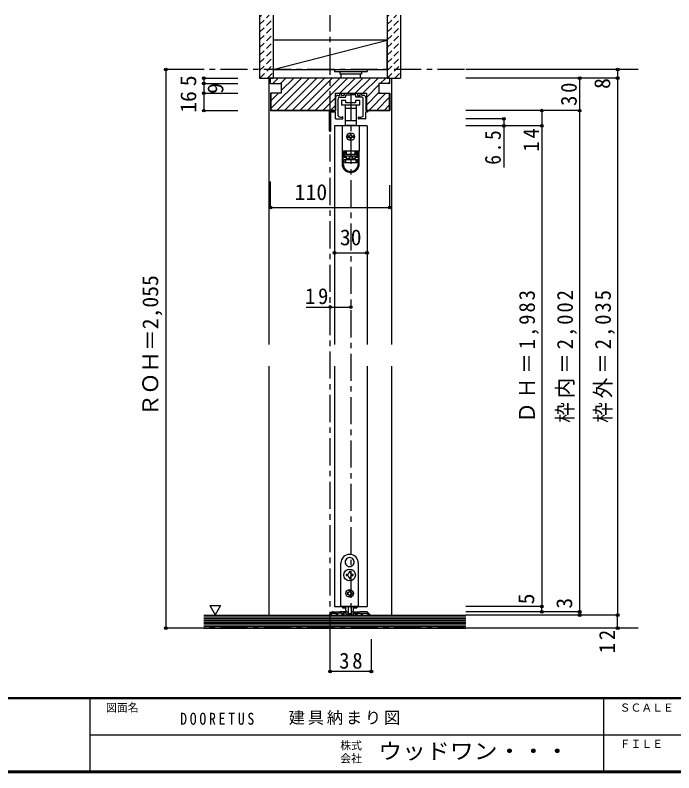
# Model space of a CAD drawing. Units: millimetres at full size, sheet at 1:5; details may follow other scales. Extents: x -973 to 977, y -718 to 696.
# Drawn here: x -67 to 540, y -701 to -2 of the extents above; entities that cross this region are included whole.
import ezdxf
from ezdxf.enums import TextEntityAlignment as Align

# ---------------------------------------------------------------- set-up
doc = ezdxf.new("R2010")
doc.units = ezdxf.units.MM
doc.header["$LTSCALE"] = 5
doc.header["$PDMODE"] = 32
doc.header["$PDSIZE"] = 2.5
doc.linetypes.add('CHAIN1', pattern=[8, 5, -1, 1, -1])
doc.linetypes.add('DASHED1', pattern=[1.8, 1.2, -0.6])
for name, color, linetype in [('0-1_通り芯', 4, 'CHAIN1'), ('0-2_柱', 7, 'Continuous'), ('0-3_仕上げ', 2, 'Continuous'), ('0-4_枠', 3, 'Continuous'), ('0-6_扉', 6, 'Continuous'), ('0-7_金物', 7, 'Continuous'), ('0-A_文字', 7, 'Continuous'), ('0-B_寸法', 7, 'Continuous'), ('0-C_ハッチ', 4, 'DASHED1'), ('F-0_補助線', 7, 'Continuous'), ('F-1_枠', 6, 'Continuous'), ('F-A_文字', 7, 'Continuous')]:
    doc.layers.add(name, color=color, linetype=linetype)
doc.styles.add('ＭＳ ゴシック', font='')
doc.styles.get('ＭＳ ゴシック').set_extended_font_data('MS Gothic')

# ---------------------------------------------------------------- blocks, each defined once
blk = doc.blocks.new('03')
at = {"layer": '0-B_寸法'}
for p, q in [((-11.079, 7.476), (-9.529, 7.476)), ((-9.229, 7.776), (-9.229, 9.176)), ((-8.029, 9.476), (-8.929, 9.476)), ((-7.729, 7.776), (-7.729, 9.176)), ((-5.529, 7.476), (-7.429, 7.476)), ((-5.229, 9.176), (-5.229, 7.776)), ((-4.929, 9.476), (6.771, 9.476)), ((-3.729, 6.276), (-3.729, 7.676)), ((-3.429, 7.976), (0.621, 7.976)), ((0.921, 8.276), (0.621, 7.976)), ((0.921, 8.276), (1.221, 7.976)), ((5.271, 7.976), (1.221, 7.976)), ((5.571, 6.276), (5.571, 7.676)), ((7.071, 9.176), (7.071, 7.776)), ((7.371, 7.476), (9.271, 7.476)), ((9.571, 7.776), (9.571, 9.176)), ((9.871, 9.476), (10.771, 9.476)), ((11.071, 7.776), (11.071, 9.176)), ((12.921, 7.476), (11.371, 7.476)), ((-13.079, 5.476), (-13.079, -6.524)), ((-10.679, -11.096), (-10.679, 4.476)), ((-9.229, 5.976), (-4.029, 5.976)), ((11.071, 5.976), (5.871, 5.976)), ((12.521, -11.096), (12.521, 4.476)), ((14.921, 5.476), (14.921, -6.524)), ((-18.179, -6.524), (-13.079, -6.524)), ((16.321, -6.524), (14.921, -6.524)), ((-18.679, -25.124), (-18.679, -7.024)), ((-17.479, -25.124), (-17.479, -8.224)), ((-16.979, -7.724), (-13.079, -7.724)), ((-13.079, -13.724), (-13.079, -7.724)), ((-6.229, -13.724), (-6.229, -12.649)), ((8.071, -13.724), (8.071, -12.649)), ((16.321, -7.724), (14.921, -7.724)), ((14.921, -13.724), (14.921, -7.724)), ((-12.779, -14.024), (-6.529, -14.024)), ((14.621, -14.024), (8.371, -14.024))]:
    blk.add_line(p, q, dxfattribs=at)
for centre, radius, start, end in [((-11.079, 5.476), 2, 90, 180), ((-9.529, 7.776), 0.3, 270, 0), ((-8.929, 9.176), 0.3, 90, 180), ((-8.029, 9.176), 0.3, 0, 90), ((-7.429, 7.776), 0.3, 180, 270), ((-5.529, 7.776), 0.3, 270, 0), ((-4.929, 9.176), 0.3, 90, 180), ((-3.429, 7.676), 0.3, 90, 180), ((5.271, 7.676), 0.3, 0, 90), ((6.771, 9.176), 0.3, 0, 90), ((7.371, 7.776), 0.3, 180, 270), ((9.271, 7.776), 0.3, 270, 0), ((9.871, 9.176), 0.3, 90, 180), ((10.771, 9.176), 0.3, 0, 90), ((11.371, 7.776), 0.3, 180, 270), ((12.921, 5.476), 2, 0, 90), ((-9.229, 4.476), 1.5, 90, 180), ((-4.029, 6.276), 0.3, 270, 0), ((5.871, 6.276), 0.3, 180, 270), ((11.071, 4.476), 1.5, 0, 90), ((-18.179, -7.024), 0.5, 90, 180), ((16.321, -7.124), 0.6, 0, 90), ((-16.979, -8.224), 0.5, 90, 180), ((-12.779, -13.724), 0.3, 180, 270), ((-9.679, -11.096), 1, 180, 243.25632), ((-7.879, -7.524), 5, 243.25632, 284.75682), ((-6.529, -12.649), 0.3, 0, 104.75682), ((-6.529, -13.724), 0.3, 270, 0), ((8.371, -12.649), 0.3, 75.24318, 180), ((8.371, -13.724), 0.3, 180, 270), ((9.721, -7.524), 5, 255.24318, 296.74368), ((11.521, -11.096), 1, 296.74368, 0), ((14.621, -13.724), 0.3, 270, 0), ((16.321, -7.124), 0.6, 270, 0), ((-18.079, -25.124), 0.6, 180, 0)]:
    blk.add_arc(centre, radius, start, end, dxfattribs=at)
blk = doc.blocks.new('下荷重(戸車)')
at = {"layer": '0-7_金物'}
for p, q in [((8.5, 37.107), (4.5, 37.107)), ((-5.25, 30.107), (0, 30.107)), ((0, 30.107), (5.25, 30.107)), ((5.25, 30.107), (5.25, 33.107)), ((5.25, 18.507), (5.25, 30.107)), ((0, 18.507), (-5.25, 18.507)), ((-5.25, 18.507), (-5.25, 14.107)), ((-5.25, 14.107), (-4, 14.107)), ((-4, 14.107), (-4, 13.807)), ((4, 14.107), (-4, 14.107)), ((5.25, 18.507), (0, 18.507)), ((4, 14.107), (5.25, 14.107)), ((4, 13.807), (4, 14.107)), ((5.25, 14.107), (5.25, 18.507)), ((7.9, 13.807), (-7.9, 13.807)), ((-7.9, 13.807), (-7.9, -9.493)), ((7.9, 13.807), (7.9, -9.493)), ((-1.5, 4.307), (-2.5, 4.307)), ((-2.5, 3.307), (-1.5, 3.307)), ((-0.5, 6.307), (-0.5, 5.307)), ((-0.5, 2.307), (-0.5, 1.307)), ((0.5, 5.307), (0.5, 6.307)), ((0.5, 1.307), (0.5, 2.307)), ((2.5, 4.307), (1.5, 4.307)), ((1.5, 3.307), (2.5, 3.307)), ((7.9, -9.493), (-7.9, -9.493)), ((-7.9, -9.493), (-7.9, -9.593)), ((-6.9, -9.593), (-7.9, -9.593)), ((-7.9, -9.593), (-7.9, -21.293)), ((-4.2, -9.593), (-6.9, -9.593)), ((-6.9, -21.293), (-6.9, -9.593)), ((-6.1, -10.593), (-6.1, -15.293)), ((-6.1, -10.593), (-4.2, -10.593)), ((-5.9, -11.693), (-5.9, -12.193)), ((-4, -11.693), (-5.9, -11.693)), ((-5.9, -12.193), (5.9, -12.193)), ((-5.9, -14.193), (-5.9, -12.193)), ((-4.9, -9.593), (-4.9, -9.493)), ((-4.2, -9.593), (-4.2, -10.593)), ((-4, -11.693), (-4, -9.493)), ((4, -9.493), (4, -11.693)), ((5.9, -11.693), (4, -11.693)), ((6.9, -9.593), (4.2, -9.593)), ((4.2, -10.593), (4.2, -9.593)), ((4.2, -11.593), (4.2, -10.593)), ((4.2, -10.593), (6.1, -10.593)), ((6.1, -11.593), (4.2, -11.593)), ((4.9, -9.493), (4.9, -9.593)), ((5.9, -12.193), (5.9, -11.693)), ((5.9, -12.193), (5.9, -14.193)), ((6.1, -15.293), (6.1, -10.593)), ((6.9, -9.593), (6.9, -21.293)), ((7.9, -9.593), (6.9, -9.593)), ((7.9, -9.493), (7.9, -9.593)), ((7.9, -21.293), (7.9, -9.593)), ((-6.1, -14.293), (-4.2, -14.293)), ((-4.2, -15.293), (-6.1, -15.293)), ((5.9, -14.193), (-5.9, -14.193)), ((-5.9, -17.193), (-4.9, -17.193)), ((-4.9, -17.193), (4.9, -17.193)), ((-4.9, -17.193), (-4.9, -20.193)), ((4.9, -20.193), (-4.9, -20.193)), ((-4.2, -14.293), (-4.2, -15.293)), ((-4.2, -15.293), (-4.2, -17.193)), ((-4, -16.193), (-4, -14.193)), ((-1.5, -14.193), (-1.5, -17.193)), ((1.5, -14.193), (1.5, -17.193)), ((1.5, -16.193), (4, -16.193)), ((6.1, -15.293), (4.2, -15.293)), ((4.2, -17.193), (4.2, -15.293)), ((4.9, -17.193), (5.9, -17.193)), ((5.9, -17.193), (5.9, -20.193))]:
    blk.add_line(p, q, dxfattribs=at)
for points in [[(-8.5, 33.107), (0, 33.107), (8.5, 33.107), (8.5, 37.107)], [(4.5, 37.107), (4.5, 35.107), (-4.5, 35.107), (-4.5, 37.107), (-8.5, 37.107), (-8.5, 33.107)], [(-5.25, 33.107), (-5.25, 30.107), (-5.25, 18.507)], [(-4.2, -10.593), (-4.2, -11.593), (-6.1, -11.593)], [(-4.9, -20.193), (-5.9, -20.193), (-5.9, -17.193)], [(-4, -17.193), (-4, -16.193), (-1.5, -16.193)], [(4, -14.193), (4, -16.193), (4, -17.193)], [(4.2, -15.293), (4.2, -14.293), (6.1, -14.293)], [(5.9, -20.193), (4.9, -20.193), (4.9, -17.193)]]:
    blk.add_lwpolyline(points, dxfattribs=at)
blk.add_circle((0, 3.807), 3.5, dxfattribs=at)
for centre, radius, start, end in [((-2.5, 3.807), 0.5, 90, 180), ((-2.5, 3.807), 0.5, 180, 270), ((-1.5, 5.307), 1, 270, 0), ((-1.5, 2.307), 1, 0, 90), ((0, 6.307), 0.5, 90, 180), ((0, 1.307), 0.5, 180, 270), ((0, 6.307), 0.5, 0, 90), ((0, 1.307), 0.5, 270, 0), ((1.5, 5.307), 1, 180, 270), ((1.5, 2.307), 1, 90, 180), ((2.5, 3.807), 0.5, 0, 90), ((2.5, 3.807), 0.5, 270, 0), ((0, -21.293), 7.9, 180, 0), ((0, -21.293), 6.9, 180, 0)]:
    blk.add_arc(centre, radius, start, end, dxfattribs=at)

msp = doc.modelspace()

# ---------------------------------------------------------------- linework, layer by layer
at = {"layer": '0-1_通り芯'}
for p, q in [((223.153, -577.5), (223.153, -2.5)), ((507.153, -52.5), (71.653, -52.5)), ((242.153, -74.5), (242.153, -555.5)), ((507.153, -567.5), (71.653, -567.5))]:
    msp.add_line(p, q, dxfattribs=at)
at = {"layer": '0-2_柱'}
msp.add_line((170.653, -52.5), (275.653, -25.5), dxfattribs=at)
msp.add_lwpolyline([(275.653, -52.5), (275.653, -25.5), (170.653, -25.5), (170.653, -52.5)], close=True, dxfattribs=at)
at = {"layer": '0-3_仕上げ'}
for p, q in [((158.153, -2.5), (158.153, -60.5)), ((170.653, -2.5), (170.653, -60.5)), ((275.653, -2.5), (275.653, -60.5)), ((288.153, -2.5), (288.153, -60.5)), ((158.153, -60.5), (170.653, -60.5)), ((275.653, -60.5), (288.153, -60.5)), ((106.653, -555.5), (348.153, -555.5)), ((106.653, -567.5), (348.153, -567.5))]:
    msp.add_line(p, q, dxfattribs=at)
at = {"layer": '0-3_仕上げ', "color": 7}
for p, q in [((106.653, -557), (348.153, -557)), ((106.653, -558.5), (348.153, -558.5)), ((106.653, -560), (348.153, -560)), ((106.653, -561.5), (348.153, -561.5)), ((106.653, -563), (348.153, -563)), ((106.653, -564.5), (348.153, -564.5)), ((106.653, -566), (348.153, -566))]:
    msp.add_line(p, q, dxfattribs=at)
at = {"layer": '0-4_枠', "color": 4}
for p, q in [((168.153, -60.5), (166.653, -60.5)), ((166.653, -60.5), (166.653, -306)), ((278.153, -60.5), (279.653, -60.5)), ((279.653, -60.5), (279.653, -306)), ((166.653, -326), (166.653, -555.5)), ((279.653, -326), (279.653, -555.5))]:
    msp.add_line(p, q, dxfattribs=at)
at = {"layer": '0-4_枠'}
for p, q in [((278.153, -60.5), (168.153, -60.5)), ((168.153, -65.5), (168.153, -60.5)), ((278.153, -65.5), (278.153, -60.5)), ((168.153, -65.5), (178.153, -65.5)), ((178.153, -65.5), (178.153, -74.5)), ((278.153, -65.5), (268.153, -65.5)), ((268.153, -65.5), (268.153, -74.5)), ((168.653, -74.5), (168.653, -90)), ((227.753, -74.5), (227.753, -90.5)), ((227.753, -74.5), (256.553, -74.5)), ((268.153, -74.5), (278.153, -74.5)), ((277.653, -74.5), (277.653, -90)), ((278.153, -74.5), (278.153, -90.5)), ((168.153, -90.5), (227.753, -90.5)), ((168.653, -90), (227.753, -90)), ((256.553, -90), (277.653, -90))]:
    msp.add_line(p, q, dxfattribs=at)
for points in [[(178.153, -74.5), (168.153, -74.5), (168.153, -90.5)], [(256.553, -74.5), (256.553, -90.5), (278.153, -90.5)]]:
    msp.add_lwpolyline(points, dxfattribs=at)
at = {"layer": '0-6_扉'}
for p, q in [((257.153, -104.5), (227.153, -104.5)), ((227.153, -104.5), (227.153, -306)), ((257.153, -104.5), (257.153, -306)), ((227.153, -326), (227.153, -547.5)), ((257.153, -326), (257.153, -547.5)), ((227.153, -547.5), (257.153, -547.5))]:
    msp.add_line(p, q, dxfattribs=at)
at = {"layer": '0-7_金物'}
for p, q in [((227.153, -52.5), (257.153, -52.5)), ((227.153, -52.5), (227.153, -54.5)), ((227.153, -54.5), (257.153, -54.5)), ((232.153, -54.5), (232.153, -56.5)), ((252.153, -54.5), (252.153, -56.5)), ((257.153, -52.5), (257.153, -54.5)), ((232.153, -56.5), (252.153, -56.5)), ((233.153, -56.5), (233.153, -60.5)), ((251.153, -60.5), (251.153, -56.5)), ((241.054, -502.351), (241.153, -502.45)), ((241.252, -502.351), (241.153, -502.45)), ((233.153, -547.5), (233.153, -507.5)), ((237.511, -508.489), (237.646, -508.525)), ((237.609, -508.66), (237.646, -508.525)), ((244.795, -508.489), (244.66, -508.525)), ((244.697, -508.66), (244.66, -508.525)), ((249.153, -507.5), (249.153, -547.5)), ((240.653, -515.35), (240.653, -516.3)), ((241.653, -515.35), (240.653, -515.35)), ((241.653, -516.3), (241.653, -515.35)), ((238.953, -518), (238.003, -518)), ((238.003, -518), (238.003, -519)), ((238.003, -519), (238.953, -519)), ((241.653, -521.65), (241.653, -520.7)), ((244.303, -518), (243.353, -518)), ((243.353, -519), (244.303, -519)), ((244.303, -519), (244.303, -518)), ((239.353, -535), (238.753, -535)), ((238.753, -535), (238.753, -536)), ((238.753, -536), (239.353, -536)), ((240.653, -533.1), (241.653, -533.1)), ((240.653, -533.1), (240.653, -533.7)), ((240.653, -537.3), (240.653, -537.9)), ((241.653, -533.1), (241.653, -533.7)), ((241.653, -537.3), (241.653, -537.9)), ((242.953, -535), (243.553, -535)), ((241.653, -537.9), (240.653, -537.9)), ((249.153, -547.5), (233.153, -547.5)), ((234.553, -547.5), (234.553, -548.7)), ((234.553, -548.7), (237.685, -548.7)), ((237.653, -550.921), (237.653, -547.5)), ((239.653, -547.5), (239.653, -554.121)), ((242.653, -547.5), (242.653, -554.112)), ((244.621, -548.7), (247.753, -548.7)), ((244.653, -550.921), (244.653, -547.5)), ((247.753, -547.5), (247.753, -548.7)), ((242.353, -554.421), (239.953, -554.421))]:
    msp.add_line(p, q, dxfattribs=at)
at = {"layer": '0-7_金物', "color": 3}
for p, q in [((224.577, -552.793), (222.212, -555.159)), ((223.953, -555.5), (222.353, -555.5)), ((224.153, -554.914), (225.367, -553.7)), ((224.153, -555.3), (224.153, -554.914)), ((225.284, -552.5), (231.853, -552.5)), ((225.367, -553.7), (229.153, -553.7)), ((229.153, -555.2), (229.153, -553.7)), ((229.453, -555.5), (229.853, -555.5)), ((230.153, -555.2), (230.153, -553.7)), ((237.924, -552.5), (232.453, -552.5)), ((235.753, -555.5), (234.453, -555.5)), ((237.553, -553.7), (235.153, -553.7)), ((235.153, -553.7), (235.153, -554.7)), ((235.753, -554.7), (235.153, -554.7)), ((238.053, -554.2), (238.053, -555.2)), ((238.078, -552.524), (239.207, -552.888)), ((243.953, -555.5), (238.353, -555.5)), ((239.553, -553.364), (239.553, -554.4)), ((239.853, -554.7), (242.453, -554.7)), ((242.753, -553.364), (242.753, -554.4)), ((244.228, -552.524), (243.1, -552.888)), ((244.253, -554.2), (244.253, -555.2)), ((244.382, -552.5), (249.853, -552.5)), ((244.753, -553.7), (247.153, -553.7)), ((246.553, -554.7), (247.153, -554.7)), ((246.553, -555.5), (247.853, -555.5)), ((247.153, -553.7), (247.153, -554.7)), ((248.153, -555.2), (248.153, -553.7)), ((248.153, -553.7), (252.153, -553.7)), ((257.022, -552.5), (250.453, -552.5)), ((252.153, -555.2), (252.153, -553.7)), ((252.853, -555.5), (252.453, -555.5)), ((253.153, -553.7), (256.939, -553.7)), ((253.153, -555.2), (253.153, -553.7)), ((258.153, -554.914), (256.939, -553.7)), ((257.729, -552.793), (260.094, -555.159)), ((258.153, -555.3), (258.153, -554.914)), ((258.353, -555.5), (259.953, -555.5))]:
    msp.add_line(p, q, dxfattribs=at)
at = {"layer": '0-7_金物'}
for points in [[(240.653, -520.7), (240.653, -521.65), (241.653, -521.65)], [(243.553, -535), (243.553, -536), (242.953, -536)]]:
    msp.add_lwpolyline(points, dxfattribs=at)
at = {"layer": '0-7_金物', "color": 3}
for points in [[(234.153, -555.2), (234.153, -553.7), (230.153, -553.7)], [(231.853, -552.5), (232.153, -552.8), (232.453, -552.5)], [(250.453, -552.5), (250.153, -552.8), (249.853, -552.5)]]:
    msp.add_lwpolyline(points, dxfattribs=at)
at = {"layer": '0-7_金物'}
for centre, radius in [((241.153, -518.5), 5.35), ((241.153, -535.5), 3.5)]:
    msp.add_circle(centre, radius, dxfattribs=at)
for centre, radius, start, end in [((241.153, -507.5), 8, 0, 180), ((241.153, -506.5), 4.15, 91.3645, 208.6355), ((241.153, -506.5), 4.15, 331.3645, 88.6355), ((241.153, -506.5), 4.15, 211.3645, 328.6355), ((238.953, -516.3), 1.7, 270, 0), ((243.353, -516.3), 1.7, 180, 270), ((238.953, -520.7), 1.7, 0, 90), ((243.353, -520.7), 1.7, 90, 180), ((239.353, -533.7), 1.3, 270, 0), ((239.353, -537.3), 1.3, 0, 90), ((242.953, -533.7), 1.3, 180, 270), ((242.953, -537.3), 1.3, 90, 180), ((239.653, -550.921), 2, 180, 264.78409), ((242.653, -550.921), 2, 275.21591, 0), ((239.453, -553.112), 0.2, 0, 84.78409), ((239.953, -554.121), 0.3, 180, 270), ((242.353, -554.121), 0.3, 270, 0), ((242.853, -553.112), 0.2, 95.21591, 180)]:
    msp.add_arc(centre, radius, start, end, dxfattribs=at)
at = {"layer": '0-7_金物', "color": 3}
for centre, radius, start, end in [((222.353, -555.3), 0.2, 135, 270), ((223.953, -555.3), 0.2, 270, 0), ((225.284, -553.5), 1, 90, 135), ((229.453, -555.2), 0.3, 180, 270), ((229.853, -555.2), 0.3, 270, 0), ((234.453, -555.2), 0.3, 180, 270), ((235.753, -555.1), 0.4, 0, 90), ((235.753, -555.1), 0.4, 270, 0), ((237.553, -554.2), 0.5, 0, 90), ((237.924, -553), 0.5, 72.1213, 90), ((238.353, -555.2), 0.3, 180, 270), ((239.053, -553.364), 0.5, 0, 72.1213), ((239.853, -554.4), 0.3, 180, 270), ((242.453, -554.4), 0.3, 270, 0), ((243.253, -553.364), 0.5, 107.8787, 180), ((243.953, -555.2), 0.3, 270, 0), ((244.382, -553), 0.5, 90, 107.8787), ((244.753, -554.2), 0.5, 90, 180), ((246.553, -555.1), 0.4, 90, 180), ((246.553, -555.1), 0.4, 180, 270), ((247.853, -555.2), 0.3, 270, 0), ((252.453, -555.2), 0.3, 180, 270), ((252.853, -555.2), 0.3, 270, 0), ((257.022, -553.5), 1, 45, 90), ((258.353, -555.3), 0.2, 180, 270), ((259.953, -555.3), 0.2, 270, 45)]:
    msp.add_arc(centre, radius, start, end, dxfattribs=at)
at = {"layer": '0-A_文字'}
msp.add_line((112.218, -546.686), (117.218, -555.347), dxfattribs=at)
msp.add_lwpolyline([(112.218, -546.686), (122.218, -546.686), (117.218, -555.347)], dxfattribs=at)
at = {"layer": '0-B_寸法', "color": 4}
for p, q in [((106.653, -52.5), (71.653, -52.5)), ((71.653, -52.5), (71.653, -567.5)), ((488.153, -52.5), (348.153, -52.5)), ((488.153, -52.5), (488.153, -60.5)), ((106.653, -60.5), (106.653, -65.5)), ((106.653, -60.5), (138.153, -60.5)), ((488.153, -60.5), (348.153, -60.5)), ((453.153, -552.5), (453.153, -60.5)), ((488.153, -60.5), (488.153, -555.5)), ((106.653, -65.5), (106.653, -74.5)), ((106.653, -65.5), (138.153, -65.5)), ((106.653, -74.5), (106.653, -90.5)), ((106.653, -74.5), (138.153, -74.5)), ((106.653, -90.5), (138.153, -90.5)), ((453.153, -90.5), (348.153, -90.5)), ((418.153, -90.5), (418.153, -547.5)), ((383.153, -98), (348.153, -98)), ((418.153, -104.5), (348.153, -104.5)), ((383.153, -98), (383.153, -142.968)), ((168.153, -179.804), (168.153, -155.746)), ((278.153, -179.804), (278.153, -159.246)), ((168.153, -179.804), (278.153, -179.804)), ((227.153, -221.5), (257.153, -221.5)), ((201.153, -271.5), (242.153, -271.5)), ((418.153, -547.5), (348.153, -547.5)), ((418.153, -552.5), (418.153, -547.5)), ((453.153, -552.5), (348.153, -552.5)), ((418.153, -552.5), (348.153, -552.5)), ((488.153, -555.5), (348.153, -555.5)), ((453.153, -555.5), (453.153, -552.5)), ((488.153, -567.5), (488.153, -555.5)), ((106.653, -567.5), (71.653, -567.5)), ((488.153, -567.5), (348.153, -567.5)), ((223.153, -607.5), (223.153, -577.5)), ((261.153, -607.5), (261.153, -577.5)), ((261.153, -607.5), (223.153, -607.5))]:
    msp.add_line(p, q, dxfattribs=at)
at = {"layer": '0-B_寸法'}
for p in [(71.653, -52.5), (488.153, -52.5), (106.653, -60.5), (453.153, -60.5), (488.153, -60.5), (106.653, -65.5), (106.653, -74.5), (106.653, -90.5), (418.153, -90.5), (453.153, -90.5), (383.153, -98), (383.153, -104.5), (418.153, -104.5), (168.153, -179.804), (278.153, -179.804), (227.153, -221.5), (257.153, -221.5), (223.153, -271.5), (242.153, -271.5), (418.153, -547.5), (418.153, -552.5), (453.153, -552.5), (453.153, -555.5), (488.153, -555.5), (71.653, -567.5), (488.153, -567.5), (223.153, -607.5), (261.153, -607.5)]:
    msp.add_point(p, dxfattribs=at)
at = {"layer": '0-C_ハッチ'}
for p, q in [((158.153, -11.22), (166.873, -2.5)), ((158.153, -4.149), (159.802, -2.5)), ((158.153, -18.292), (170.653, -5.792)), ((275.653, -11.22), (284.373, -2.5)), ((275.653, -4.149), (277.302, -2.5)), ((275.653, -18.292), (288.153, -5.792)), ((158.153, -25.363), (170.653, -12.863)), ((275.653, -25.363), (288.153, -12.863)), ((158.153, -32.434), (170.653, -19.934)), ((275.653, -32.434), (288.153, -19.934)), ((158.153, -39.505), (170.653, -27.005)), ((275.653, -39.505), (288.153, -27.005)), ((158.153, -46.576), (170.653, -34.076)), ((275.653, -46.576), (288.153, -34.076)), ((158.153, -53.647), (170.653, -41.147)), ((275.653, -53.647), (288.153, -41.147)), ((158.371, -60.5), (170.653, -48.218)), ((275.871, -60.5), (288.153, -48.218)), ((165.442, -60.5), (170.653, -55.289)), ((282.942, -60.5), (288.153, -55.289))]:
    msp.add_line(p, q, dxfattribs=at)
at = {"layer": '0-C_ハッチ', "linetype": 'Continuous'}
for p, q in [((168.356, -60.5), (168.153, -60.703)), ((168.653, -88.487), (196.64, -60.5)), ((170.427, -65.5), (175.427, -60.5)), ((174.211, -90), (203.711, -60.5)), ((177.498, -65.5), (182.498, -60.5)), ((178.153, -71.916), (189.569, -60.5)), ((181.282, -90), (210.782, -60.5)), ((188.353, -90), (217.853, -60.5)), ((195.424, -90), (224.924, -60.5)), ((202.495, -90), (231.995, -60.5)), ((209.566, -90), (239.066, -60.5)), ((232.137, -74.5), (246.137, -60.5)), ((239.208, -74.5), (253.208, -60.5)), ((246.279, -74.5), (260.279, -60.5)), ((253.35, -74.5), (267.35, -60.5)), ((269.422, -65.5), (274.422, -60.5)), ((256.553, -78.369), (268.153, -66.769)), ((276.493, -65.5), (278.153, -63.84)), ((168.653, -81.416), (175.569, -74.5)), ((256.553, -85.44), (268.153, -73.84)), ((259.064, -90), (274.564, -74.5)), ((227.753, -78.884), (216.637, -90)), ((266.135, -90), (277.653, -78.482)), ((223.708, -90), (227.753, -85.955)), ((273.206, -90), (277.653, -85.553))]:
    msp.add_line(p, q, dxfattribs=at)
at = {"layer": 'F-1_枠'}
for p, q in [((976.653, -631.667), (-973.347, -631.667)), ((976.653, -632.5), (-973.347, -632.5)), ((1.653, -632.5), (1.653, -699.167)), ((474.986, -632.5), (474.986, -699.167)), ((1.653, -665.833), (974.986, -665.834)), ((976.653, -699.167), (-973.347, -699.167)), ((976.653, -700), (-973.347, -700)), ((976.653, -700.833), (-973.347, -700.833))]:
    msp.add_line(p, q, dxfattribs=at)

# ---------------------------------------------------------------- block references
at = {"layer": '0-7_金物'}
for name, p in [('03', (241.232, -83.976)), ('下荷重(戸車)', (242.153, -118.307))]:
    msp.add_blockref(name, p, dxfattribs=at)

# ---------------------------------------------------------------- texts
at = {"layer": '0-B_寸法', "style": 'ＭＳ ゴシック'}
for s, p in [('5', (104.153, -68)), ('8', (485.653, -70.5)), ('9', (129.153, -75)), ('16', (104.153, -92.5)), ('ＲＯＨ＝2,055', (69.153, -372)), ('5', (415.653, -545.5)), ('3', (450.653, -549.5))]:
    msp.add_text(s, height=14.66, rotation=90, dxfattribs=at).set_placement(p, align=Align.BOTTOM_LEFT)
for s, p in [('110', (190.522, -177.304)), ('30', (232.153, -219))]:
    msp.add_text(s, height=14.66, dxfattribs=at).set_placement(p, align=Align.BOTTOM_LEFT)
at = {"layer": '0-B_寸法', "char_height": 14.66, "attachment_point": 7, "rotation": 90, "style": 'ＭＳ ゴシック'}
for s, insert in [('\\T1.27;\\W0.95;30', (450.653, -86.125)), ('\\T1.27;\\W0.9;6.5', (380.653, -140.377)), ('\\T1.27;\\W0.95;14', (415.653, -128.247)), ('\\T1.19;\\W0.95;ＤＨ＝1,983', (415.653, -378.25)), ('\\T1.19;\\W0.95;枠内＝2,002', (450.653, -378.25)), ('\\T1.19;\\W0.95;枠外＝2,035', (485.653, -378.25)), ('\\T1.27;\\W0.95;12', (485.653, -590.544))]:
    msp.add_mtext(s, dxfattribs=dict(at, insert=insert))
at = {"layer": '0-B_寸法', "char_height": 14.66, "attachment_point": 7, "style": 'ＭＳ ゴシック'}
for s, insert in [('\\T1.27;\\W0.95;19', (200.028, -269)), ('\\T1.27;\\W0.95;38', (231.528, -605))]:
    msp.add_mtext(s, dxfattribs=dict(at, insert=insert))
at = {"layer": 'F-0_補助線', "char_height": 11, "attachment_point": 7, "style": 'ＭＳ ゴシック'}
for s, insert in [('\\T1.39;\\W0.85;DOORETUS', (84.986, -656.667)), ('\\T1.17;建具納まり図', (184.986, -656.667))]:
    msp.add_mtext(s, dxfattribs=dict(at, insert=insert))
at = {"layer": 'F-A_文字', "style": 'ＭＳ ゴシック'}
for s, p in [('図面名', (16.653, -646.667)), ('ＳＣＡＬＥ', (489.986, -646.667)), ('株式', (232.486, -681.5)), ('ＦＩＬＥ', (489.986, -680)), ('会社', (232.486, -693.5))]:
    msp.add_text(s, height=7.331, dxfattribs=at).set_placement(p, align=Align.BOTTOM_LEFT)
at = {"layer": 'F-A_文字', "style": 'ＭＳ ゴシック', "width": 1.1}
msp.add_text('ウッドワン・・・', height=14.66, dxfattribs=at).set_placement((267.486, -692.5), align=Align.BOTTOM_LEFT)

doc.saveas('drawing.dxf')
